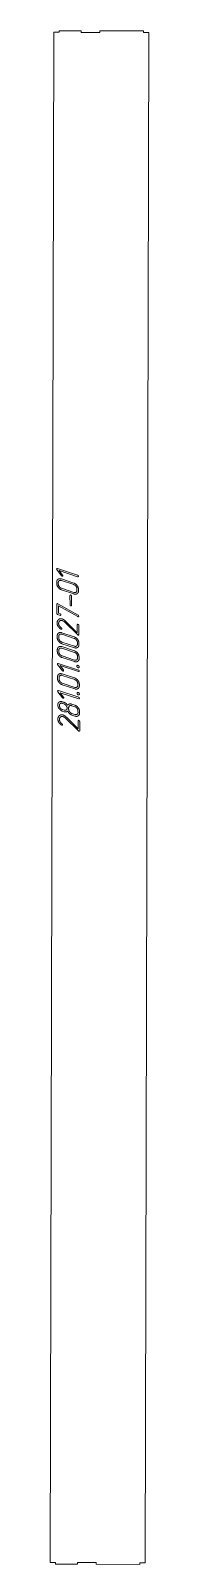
# Model space of a CAD drawing. Header units: millimetres. Extents: x 0 to 91, y -2 to 1401.
import ezdxf

# ---------------------------------------------------------------- set-up
doc = ezdxf.new("R2010")
doc.units = ezdxf.units.MM
doc.linetypes.add('K5LT32768', pattern=[0])
doc.layers.add('Engraving', color=7, linetype='Continuous')

msp = doc.modelspace()

# ---------------------------------------------------------------- linework, layer by layer
at = {"color": 143, "linetype": 'K5LT32768', "lineweight": 15, "true_color": 0x33acca}
for p, q in [((0, 0), (3.4, 1399.2)), ((8.4, 1399.2), (3.4, 1399.2)), ((28.4, 1400.6), (8.4, 1400.7)), ((8.4, 1400.7), (8.4, 1399.2)), ((28.4, 1399.1), (28.4, 1400.6)), ((33.4, 1399.1), (28.4, 1399.1)), ((45.5, 1399.1), (40.5, 1399.1)), ((45.5, 1400.6), (45.5, 1399.1)), ((85.5, 1400.5), (45.5, 1400.6)), ((85.5, 1399), (85.5, 1400.5)), ((90.5, 1399), (85.5, 1399)), ((90.5, 1399), (87.1, -0.3)), ((0, 0), (5, 0)), ((5, 0), (5, -1.5)), ((5, -1.5), (25, -1.6)), ((25, -0.1), (30, -0.1)), ((25, -1.6), (25, -0.1)), ((37.1, -0.2), (42.1, -0.2)), ((42.1, -0.2), (42.1, -1.7)), ((42.1, -1.7), (82.1, -1.8)), ((82.1, -0.3), (87.1, -0.3)), ((82.1, -1.8), (82.1, -0.3))]:
    msp.add_line(p, q, dxfattribs=at)
for points in [[(40.5, 1399.1), (40.2, 1399.1), (39.6, 1399.1), (38.7, 1399.1), (37.9, 1399.1), (37, 1399.1), (36.1, 1399.1), (35.2, 1399.1), (34.3, 1399.1), (33.7, 1399.1), (33.4, 1399.1)], [(37.1, -0.2), (36.8, -0.2), (36.2, -0.2), (35.3, -0.2), (34.4, -0.2), (33.5, -0.2), (32.7, -0.2), (31.8, -0.2), (30.9, -0.2), (30.3, -0.1), (30, -0.1)]]:
    msp.add_open_spline(points, degree=3, dxfattribs=at)
at = {"layer": 'Engraving', "color": 143, "linetype": 'K5LT32768', "lineweight": 15, "true_color": 0x33acca}
for p, q in [((10.5, 902.2), (6.2, 907.9)), ((6.7, 908.9), (25.2, 902.8)), ((8.4, 906.9), (11.5, 902.9)), ((25.2, 901.4), (8.4, 906.9)), ((10.3, 899.3), (21.7, 895.6)), ((10.3, 897.9), (21.7, 894.1)), ((6.1, 895), (6.1, 896.5)), ((7.5, 894.6), (7.5, 896)), ((21.8, 887), (10.4, 890.8)), ((21.8, 885.6), (10.4, 889.4)), ((18.3, 875.7), (18.2, 884.2)), ((19.7, 883.7), (19.7, 875.2)), ((24.6, 890.3), (24.6, 888.9)), ((26, 889.9), (26, 888.4)), ((6.3, 867.7), (6.2, 876.2)), ((6.9, 876.7), (7.1, 876.6)), ((7.1, 876.6), (25.7, 866.2)), ((25.4, 864.9), (7.7, 874.8)), ((7.7, 874.8), (7.7, 867.9)), ((9.2, 866), (7, 866.7)), ((7.7, 867.9), (9.1, 867.4)), ((12.8, 860.3), (12.3, 860.7)), ((13.4, 859.9), (12.8, 860.3)), ((25.3, 848.1), (13.4, 859.9)), ((14.1, 860.8), (24.9, 850.2)), ((24.9, 850.2), (24.9, 857.3)), ((25.5, 864.8), (25.4, 864.9)), ((26.1, 865.8), (26.2, 865.3)), ((26.3, 856.9), (26.4, 848.4)), ((6.5, 845.8), (6.5, 847.2)), ((7.9, 845.3), (7.9, 846.8)), ((10.1, 853.3), (9.8, 853.4)), ((10.7, 850.1), (22.1, 846.3)), ((10.7, 848.7), (22.1, 844.9)), ((22.2, 837.8), (10.8, 841.6)), ((6.6, 833.1), (6.6, 834.5)), ((8, 832.6), (8, 834.1)), ((22.2, 836.4), (10.8, 840.1)), ((10.8, 837.4), (22.2, 833.6)), ((10.8, 836), (22.2, 832.2)), ((22.3, 825.1), (10.9, 828.9)), ((25, 841.1), (25, 839.7)), ((25.1, 828.4), (25.1, 827)), ((26.4, 840.6), (26.4, 839.2)), ((26.5, 827.9), (26.6, 826.5)), ((11.2, 815.4), (6.9, 821.1)), ((7.4, 822.1), (25.9, 816)), ((26, 814.6), (9.1, 820.1)), ((9.1, 820.1), (12.2, 816.1)), ((22.3, 823.7), (10.9, 827.4)), ((6.8, 808.2), (6.8, 809.7)), ((8.2, 807.8), (8.2, 809.2)), ((11, 812.5), (22.4, 808.8)), ((11.1, 811.1), (22.5, 807.3)), ((22.5, 800.2), (11.1, 804)), ((22.5, 798.8), (11.1, 802.6)), ((25.3, 803.6), (25.3, 802.1)), ((26.8, 803.1), (26.8, 801.7)), ((11.4, 790.6), (7.1, 796.2)), ((7.6, 797.3), (26.2, 791.1)), ((26.2, 789.7), (9.3, 795.3)), ((9.3, 795.3), (12.4, 791.2)), ((9.6, 787.2), (10.4, 787.2)), ((10.4, 787.2), (10.8, 787.1)), ((10.8, 787.1), (11.2, 786.9)), ((11.2, 786.9), (12.7, 786.5)), ((11.3, 785.5), (12.7, 785)), ((7, 783.6), (7, 784.1)), ((7.1, 783.2), (7, 783.6)), ((7.3, 782.3), (7.1, 783.2)), ((12.8, 779.4), (11.3, 779.8)), ((12.8, 777.9), (11.3, 778.4)), ((13.6, 772.5), (13.1, 772.9)), ((14.1, 772), (13.6, 772.5)), ((26, 760.3), (14.1, 772)), ((14.9, 773), (25.7, 762.3)), ((17, 780.1), (17, 781.5)), ((19.8, 784.8), (22.7, 783.9)), ((19.8, 783.4), (22.7, 782.5)), ((22.7, 775.4), (19.9, 776.3)), ((22.7, 773.9), (19.9, 774.9)), ((25.5, 778.7), (25.6, 777.3)), ((27, 778.2), (27, 776.8)), ((10.8, 765.5), (10.6, 765.6)), ((25.7, 762.3), (25.6, 769.5)), ((27.1, 769), (27.1, 760.5))]:
    msp.add_line(p, q, dxfattribs=at)
for points in [[(6.2, 908.9), (6, 908.7), (6, 908.4)], [(6, 908.4), (6, 908.1), (6.2, 907.9)], [(7.3, 899.1), (6, 898.2), (6.1, 896.5)], [(6.7, 908.9), (6.4, 909), (6.2, 908.9)], [(10.3, 899.3), (8.5, 899.9), (7.3, 899.1)], [(8.3, 897.7), (7.5, 897.2), (7.5, 896)], [(10.3, 897.9), (9.1, 898.3), (8.3, 897.7)], [(10.5, 902.2), (10.9, 901.9), (11, 901.8)], [(11, 901.8), (11.3, 901.7), (11.5, 901.9)], [(11.7, 902.3), (11.7, 902.6), (11.5, 902.9)], [(11.5, 901.9), (11.7, 902), (11.7, 902.3)], [(25.7, 902.4), (25.5, 902.7), (25.2, 902.8)], [(25.2, 901.4), (25.6, 901.3), (25.7, 901.4)], [(25.9, 901.9), (25.9, 902.2), (25.7, 902.4)], [(25.7, 901.4), (25.9, 901.7), (25.9, 901.9)], [(6.1, 895), (6.1, 893.2), (7.4, 891.6)], [(7.4, 891.6), (8.7, 889.9), (10.4, 889.4)], [(7.5, 894.6), (7.5, 893.4), (8.4, 892.3)], [(8.4, 892.3), (9.2, 891.2), (10.4, 890.8)], [(18.5, 884.6), (18.2, 884.4), (18.2, 884.2)], [(19, 884.7), (18.7, 884.7), (18.5, 884.6)], [(19.4, 884.3), (19.2, 884.6), (19, 884.7)], [(19.7, 883.7), (19.7, 884.1), (19.4, 884.3)], [(24.7, 893.3), (23.5, 895), (21.7, 895.6)], [(23.8, 892.6), (22.9, 893.7), (21.7, 894.1)], [(21.8, 887), (22.9, 886.6), (23.8, 887.2)], [(21.8, 885.6), (23.6, 885), (24.8, 885.9)], [(24.6, 890.3), (24.6, 891.5), (23.8, 892.6)], [(23.8, 887.2), (24.6, 887.8), (24.6, 888.9)], [(26, 889.9), (26, 891.6), (24.7, 893.3)], [(24.8, 885.9), (26, 886.8), (26, 888.4)], [(6.4, 876.7), (6.2, 876.5), (6.2, 876.2)], [(6.9, 876.7), (6.6, 876.8), (6.4, 876.7)], [(18.3, 875.7), (18.3, 875.3), (18.6, 875)], [(18.6, 875), (18.9, 874.8), (19, 874.7)], [(19, 874.7), (19.3, 874.6), (19.5, 874.7)], [(19.5, 874.7), (19.7, 874.9), (19.7, 875.2)], [(6.3, 867.7), (6.3, 867), (7, 866.7)], [(7.7, 862.2), (6.4, 861), (6.4, 859)], [(6.4, 859), (6.4, 857.5), (7.2, 856.1)], [(7.2, 856.1), (8.1, 854.6), (9.8, 853.4)], [(11.2, 862.7), (9.2, 863.4), (7.7, 862.2)], [(7.8, 858.6), (7.8, 859.3), (8.1, 859.9)], [(8.4, 856.6), (7.8, 857.6), (7.8, 858.6)], [(8.1, 859.9), (8.4, 860.5), (8.8, 860.9)], [(10.3, 854.6), (8.9, 855.6), (8.4, 856.6)], [(8.8, 860.9), (9.8, 861.7), (11.2, 861.2)], [(9.7, 867.1), (9.5, 867.3), (9.1, 867.4)], [(9.2, 866), (9.5, 865.9), (9.7, 866.1)], [(9.9, 866.5), (9.9, 866.8), (9.7, 867.1)], [(9.7, 866.1), (9.9, 866.4), (9.9, 866.5)], [(12.6, 862), (11.9, 862.5), (11.2, 862.7)], [(11.2, 861.2), (11.8, 861.1), (12.3, 860.7)], [(14.1, 860.8), (13.3, 861.6), (12.6, 862)], [(25.1, 857.8), (24.9, 857.6), (24.9, 857.3)], [(25.6, 857.8), (25.3, 857.9), (25.1, 857.8)], [(25.5, 864.8), (25.9, 864.7), (26.1, 864.9)], [(26.1, 857.5), (25.8, 857.7), (25.6, 857.8)], [(26.1, 865.8), (25.8, 866.2), (25.7, 866.2)], [(26.1, 864.9), (26.2, 865.1), (26.2, 865.3)], [(26.3, 856.9), (26.3, 857.2), (26.1, 857.5)], [(7.7, 849.8), (6.5, 849), (6.5, 847.2)], [(6.5, 845.8), (6.5, 844), (7.8, 842.4)], [(10.7, 850.1), (8.9, 850.7), (7.7, 849.8)], [(7.8, 842.4), (9.1, 840.7), (10.8, 840.1)], [(8.7, 848.5), (7.9, 847.9), (7.9, 846.8)], [(7.9, 845.3), (7.9, 844.2), (8.8, 843.1)], [(10.7, 848.7), (9.6, 849.1), (8.7, 848.5)], [(8.8, 843.1), (9.6, 842), (10.8, 841.6)], [(10.1, 853.3), (10.4, 853.2), (10.6, 853.4)], [(10.6, 854.2), (10.5, 854.4), (10.3, 854.6)], [(10.7, 853.8), (10.7, 854.1), (10.6, 854.2)], [(10.6, 853.4), (10.8, 853.5), (10.7, 853.8)], [(25.2, 844.1), (23.9, 845.8), (22.1, 846.3)], [(24.2, 843.4), (23.4, 844.5), (22.1, 844.9)], [(25, 841.1), (25, 842.3), (24.2, 843.4)], [(26.4, 840.6), (26.4, 842.4), (25.2, 844.1)], [(25.3, 848.1), (25.4, 848), (25.6, 847.9)], [(25.6, 847.9), (25.9, 847.8), (26.1, 848)], [(26.1, 848), (26.4, 848.1), (26.4, 848.4)], [(7.8, 837.1), (6.6, 836.3), (6.6, 834.5)], [(6.6, 833.1), (6.6, 831.3), (7.9, 829.7)], [(10.8, 837.4), (9.1, 838), (7.8, 837.1)], [(7.9, 829.7), (9.2, 828), (10.9, 827.4)], [(8.8, 835.8), (8, 835.2), (8, 834.1)], [(8, 832.6), (8, 831.5), (8.9, 830.4)], [(10.8, 836), (9.7, 836.4), (8.8, 835.8)], [(8.9, 830.4), (9.7, 829.3), (10.9, 828.9)], [(22.2, 837.8), (23.4, 837.4), (24.2, 838)], [(22.2, 836.4), (24, 835.8), (25.2, 836.7)], [(25.3, 831.4), (24, 833.1), (22.2, 833.6)], [(24.3, 830.7), (23.5, 831.8), (22.2, 832.2)], [(24.2, 838), (25, 838.6), (25, 839.7)], [(25.1, 828.4), (25.1, 829.6), (24.3, 830.7)], [(25.2, 836.7), (26.5, 837.6), (26.4, 839.2)], [(26.5, 827.9), (26.5, 829.7), (25.3, 831.4)], [(6.9, 822.1), (6.7, 821.9), (6.7, 821.6)], [(6.7, 821.6), (6.7, 821.4), (6.9, 821.1)], [(7.4, 822.1), (7.1, 822.2), (6.9, 822.1)], [(11.2, 815.4), (11.6, 815.1), (11.7, 815.1)], [(11.7, 815.1), (12, 815), (12.2, 815.1)], [(12.4, 815.5), (12.4, 815.8), (12.2, 816.1)], [(12.2, 815.1), (12.4, 815.2), (12.4, 815.5)], [(22.3, 825.1), (23.5, 824.7), (24.3, 825.3)], [(22.3, 823.7), (24.1, 823.1), (25.3, 824)], [(24.3, 825.3), (25.1, 825.9), (25.1, 827)], [(24.8, 820.2), (24.5, 820), (24.5, 819.6)], [(24.5, 819.6), (24.5, 819.1), (24.9, 818.7)], [(25.5, 820.3), (25.2, 820.5), (24.8, 820.2)], [(24.9, 818.7), (25.3, 818.3), (25.6, 818.2)], [(25.3, 824), (26.6, 824.9), (26.6, 826.5)], [(26.3, 819.8), (25.9, 820.2), (25.5, 820.3)], [(25.6, 818.2), (26, 818.1), (26.3, 818.2)], [(26.5, 815.6), (26.3, 815.9), (25.9, 816)], [(26, 814.6), (26.3, 814.5), (26.5, 814.6)], [(26.6, 818.9), (26.6, 819.4), (26.3, 819.8)], [(26.3, 818.2), (26.6, 818.4), (26.6, 818.9)], [(26.7, 815.1), (26.7, 815.4), (26.5, 815.6)], [(26.5, 814.6), (26.7, 814.9), (26.7, 815.1)], [(8, 812.3), (6.8, 811.4), (6.8, 809.7)], [(6.8, 808.2), (6.8, 806.5), (8.1, 804.8)], [(11, 812.5), (9.3, 813.1), (8, 812.3)], [(8.1, 804.8), (9.4, 803.1), (11.1, 802.6)], [(9.1, 810.9), (8.2, 810.4), (8.2, 809.2)], [(8.2, 807.8), (8.3, 806.6), (9.1, 805.5)], [(11.1, 811.1), (9.9, 811.5), (9.1, 810.9)], [(9.1, 805.5), (9.9, 804.4), (11.1, 804)], [(25.5, 806.5), (24.2, 808.2), (22.4, 808.8)], [(24.5, 805.8), (23.7, 806.9), (22.5, 807.3)], [(22.5, 800.2), (23.7, 799.8), (24.5, 800.4)], [(25.3, 803.6), (25.3, 804.7), (24.5, 805.8)], [(24.5, 800.4), (25.4, 801), (25.3, 802.1)], [(26.8, 803.1), (26.7, 804.9), (25.5, 806.5)], [(25.6, 799.1), (26.8, 800), (26.8, 801.7)], [(7.1, 797.2), (6.9, 797.1), (6.9, 796.8)], [(6.9, 796.8), (6.9, 796.5), (7.1, 796.2)], [(8.2, 786.7), (7, 785.8), (7, 784.1)], [(7.6, 797.3), (7.3, 797.4), (7.1, 797.2)], [(9.6, 787.2), (8.8, 787.1), (8.2, 786.7)], [(11.3, 785.5), (10.1, 785.9), (9.3, 785.4)], [(11.4, 790.6), (11.8, 790.2), (11.9, 790.2)], [(11.9, 790.2), (12.2, 790.1), (12.4, 790.2)], [(12.7, 790.7), (12.7, 790.9), (12.4, 791.2)], [(12.4, 790.2), (12.7, 790.4), (12.7, 790.7)], [(14.6, 785.5), (13.7, 786.1), (12.7, 786.5)], [(16, 783.8), (15.4, 784.8), (14.6, 785.5)], [(22.5, 798.8), (24.3, 798.2), (25.6, 799.1)], [(25, 795.4), (24.7, 795.1), (24.7, 794.8)], [(24.7, 794.8), (24.7, 794.2), (25.1, 793.8)], [(25.8, 795.5), (25.4, 795.6), (25, 795.4)], [(25.1, 793.8), (25.5, 793.4), (25.8, 793.3)], [(26.5, 795), (26.1, 795.3), (25.8, 795.5)], [(25.8, 793.3), (26.2, 793.2), (26.5, 793.4)], [(26.7, 790.8), (26.5, 791), (26.2, 791.1)], [(26.2, 789.7), (26.5, 789.6), (26.7, 789.8)], [(26.8, 794), (26.8, 794.6), (26.5, 795)], [(26.5, 793.4), (26.8, 793.6), (26.8, 794)], [(26.9, 790.2), (26.9, 790.5), (26.7, 790.8)], [(26.7, 789.8), (26.9, 790.1), (26.9, 790.2)], [(8.5, 774.3), (7.1, 773.2), (7.1, 771.2)], [(7.3, 782.3), (7.6, 781.5), (8.3, 780.7)], [(8.3, 780.7), (9.7, 779), (11.3, 778.4)], [(9.3, 785.4), (8.4, 784.8), (8.5, 783.6)], [(8.5, 783.6), (8.5, 782.5), (9.3, 781.3)], [(12, 774.9), (9.9, 775.5), (8.5, 774.3)], [(8.6, 770.8), (8.6, 771.5), (8.8, 772.1)], [(8.8, 772.1), (9.1, 772.7), (9.6, 773)], [(9.3, 781.3), (10.1, 780.2), (11.3, 779.8)], [(9.6, 773), (10.6, 773.9), (12, 773.4)], [(13.4, 774.2), (12.7, 774.6), (12, 774.9)], [(12, 773.4), (12.5, 773.2), (13.1, 772.9)], [(14.7, 783.5), (13.9, 784.6), (12.7, 785)], [(12.8, 779.4), (14, 779), (14.8, 779.5)], [(12.8, 777.9), (13.8, 777.6), (14.6, 777.7)], [(14.9, 773), (14, 773.8), (13.4, 774.2)], [(14.6, 777.7), (15.5, 777.9), (16.1, 778.4)], [(15.6, 781.2), (15.6, 782.4), (14.7, 783.5)], [(14.8, 779.5), (15.6, 780.1), (15.6, 781.2)], [(17.6, 784.9), (16.5, 784.6), (16, 783.8)], [(16.1, 778.4), (16.8, 777.1), (17.8, 776.2)], [(17.8, 783.3), (17, 782.7), (17, 781.5)], [(17, 780.1), (17, 778.9), (17.9, 777.8)], [(19.8, 784.8), (18.6, 785.2), (17.6, 784.9)], [(19.8, 783.4), (18.6, 783.8), (17.8, 783.3)], [(17.8, 776.2), (18.8, 775.2), (19.9, 774.9)], [(17.9, 777.8), (18.7, 776.7), (19.9, 776.3)], [(25.7, 781.6), (24.4, 783.3), (22.7, 783.9)], [(24.7, 781), (23.9, 782.1), (22.7, 782.5)], [(22.7, 775.4), (23.9, 775), (24.7, 775.6)], [(22.7, 773.9), (24.5, 773.3), (25.8, 774.2)], [(25.5, 778.7), (25.5, 779.9), (24.7, 781)], [(24.7, 775.6), (25.6, 776.1), (25.6, 777.3)], [(27, 778.2), (27, 780), (25.7, 781.6)], [(25.8, 774.2), (27, 775.2), (27, 776.8)], [(7.1, 771.2), (7.1, 769.7), (7.9, 768.3)], [(7.9, 768.3), (8.8, 766.8), (10.6, 765.6)], [(9.1, 768.8), (8.6, 769.8), (8.6, 770.8)], [(11, 766.8), (9.7, 767.7), (9.1, 768.8)], [(10.8, 765.5), (11.1, 765.4), (11.3, 765.5)], [(11.4, 766.4), (11.3, 766.6), (11, 766.8)], [(11.3, 765.5), (11.5, 765.7), (11.5, 766)], [(11.5, 766), (11.5, 766.2), (11.4, 766.4)], [(25.8, 769.9), (25.6, 769.8), (25.6, 769.5)], [(26.3, 770), (26.1, 770.1), (25.8, 769.9)], [(26, 760.3), (26.2, 760.2), (26.4, 760.1)], [(26.8, 769.6), (26.6, 769.9), (26.3, 770)], [(26.4, 760.1), (26.7, 760), (26.9, 760.1)], [(27.1, 769), (27, 769.4), (26.8, 769.6)], [(26.9, 760.1), (27.1, 760.3), (27.1, 760.5)]]:
    msp.add_open_spline(points, degree=2, dxfattribs=at)

doc.saveas('drawing.dxf')
